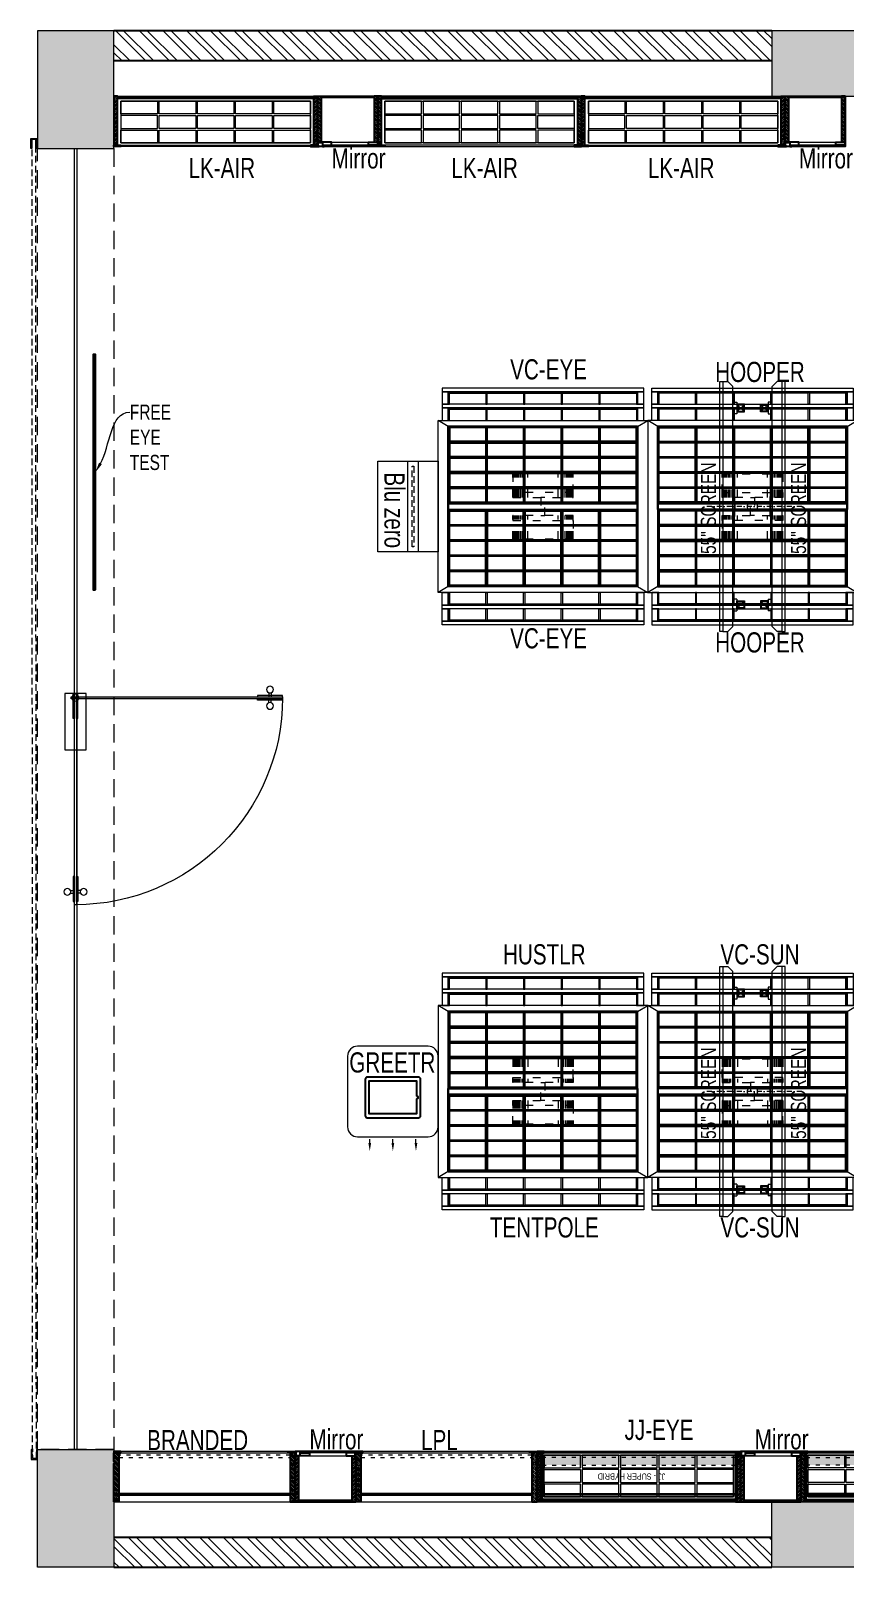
# Model space of a CAD drawing. Header units: feet. Extents: x 2761708 to 2774651, y -6056804 to -6049174.
# Drawn here: x 2761708 to 2765751, y -6056804 to -6049174 of the extents above; entities that cross this region are included whole.
import ezdxf
from ezdxf import colors
from ezdxf.entities.mleader import LeaderData, LeaderLine
from ezdxf.math import Vec2, Vec3

# ---------------------------------------------------------------- set-up
doc = ezdxf.new("R2010")
doc.units = ezdxf.units.FT
doc.header["$LTSCALE"] = 33
doc.header["$MEASUREMENT"] = 0
for name, pattern in [('a_p6_plan_L18$0$HIDDEN', [0.375, 0.25, -0.125]), ('ACAD_ISO03W100', [30, 12, -18]), ('D10_DASHED', [0.75, 0.5, -0.25]), ('DASHDOT2', [0.5, 0.25, -0.125, 0, -0.125]), ('HIDDENX2', [0.75, 0.5, -0.25])]:
    doc.linetypes.add(name, pattern=pattern)
for name, color, linetype, lineweight in [('A-Glazing', 4, 'Continuous', 20), ('A-shutter', 8, 'Continuous', 18), ('beam', 90, 'Continuous', 9), ('Column', 243, 'Continuous', 9), ('Glazing', 141, 'Continuous', 15), ('LENS-DIM', 252, 'Continuous', 5), ('LENS-FURNITURE', 13, 'Continuous', 9), ('LENS-TEXT', 31, 'Continuous', 5), ('LENS_DIMENSION', 193, 'Continuous', 0), ('LENS_TEXT', 31, 'Continuous', 5), ('LK-EQPMT', 3, 'Continuous', 18), ('LK-FF&E FLOOR', 1, 'Continuous', 9), ('LK-FF&E WALL', 1, 'Continuous', 9), ('LK-IT', 3, 'Continuous', 18), ('LN-ELEVATION-1', 81, 'Continuous', 25), ('LN-ELEVATION-2', 103, 'Continuous', 20), ('LN-ELEVATION-3', 125, 'Continuous', 18), ('LN-ELEVATION-4', 145, 'Continuous', 13), ('LN-ELEVATION-5', 167, 'Continuous', 5), ('LN-HATCH', 251, 'Continuous', 0), ('PLANO-TXT', 252, 'Continuous', 5), ('rolling shutter', 1, 'Continuous', 5)]:
    doc.layers.add(name, color=color, linetype=linetype, lineweight=lineweight)
doc.layers.add('A-WALL', color=1, linetype='Continuous')
doc.styles.add('LK TXT', font='GILC____.TTF', dxfattribs={"height": 100})
doc.styles.get("Standard").update_dxf_attribs({"font": 'GILC____.TTF'})
pattern_1 = [(45, (4208834.247, 1706614.74), (-4.4901280605, 4.4901280605), [])]
pattern_2 = [(45, (4209134.247, 1706614.74), (-4.4901280605, 4.4901280605), [])]
pattern_3 = [(45, (7858558.917, 3503823.203), (-4.4901280605, 4.4901280605), [])]
pattern_4 = [(45, (-22641017.7406, 5157647.994), (-4.4901280605, 4.4901280605), [])]
pattern_5 = [(45, (4210053.0415, 1706864.74), (-4.4901280605, 4.4901280605), [])]

# ---------------------------------------------------------------- blocks, each defined once
blk = doc.blocks.new('*U42')
at = {"layer": 'A-shutter', "color": 5, "ltscale": 10}
for points in [[(41037616.6, -1561539.2), (41037616.6, -1561544.2), (41037571.6, -1561544.2), (41037571.6, -1561564.2), (41037616.6, -1561564.2), (41037616.6, -1561569.2), (41037566.6, -1561569.2), (41037566.6, -1561539.2)], [(41044076.6, -1561539.2), (41044076.6, -1561544.2), (41044121.6, -1561544.2), (41044121.6, -1561564.2), (41044076.6, -1561564.2), (41044076.6, -1561569.2), (41044126.6, -1561569.2), (41044126.6, -1561539.2)]]:
    blk.add_lwpolyline(points, close=True, dxfattribs=at)
at = {"layer": 'A-shutter', "color": 5, "linetype": 'HIDDENX2', "ltscale": 2}
blk.add_lwpolyline([(41037571.6, -1561544.2), (41037571.6, -1561564.2), (41044121.6, -1561564.2), (41044121.6, -1561544.2)], close=True, dxfattribs=at)
blk = doc.blocks.new('A$C050f36e8')
at = {"layer": 'Column'}
h = blk.add_hatch(color=8, dxfattribs=at)
h.dxf.hatch_style = 1
h.paths.add_polyline_path([(-12530, 0), (-12530, 585), (-12910, 585), (-12910, 0)])
h.paths.add_polyline_path([(-12530, 7045), (-12530, 7630), (-12910, 7630), (-12910, 7045)])
h.paths.add_polyline_path([(-8595, 7305), (-8595, 7630), (-9265, 7630), (-9265, 7305)])
h.paths.add_polyline_path([(-8595, 0), (-8595, 325), (-9265, 325), (-9265, 0)])
h.paths.add_polyline_path([(-4755, 0), (-4755, 325), (-5430, 325), (-5430, 0)])
h.paths.add_polyline_path([(-4755, 7305), (-4755, 7630), (-5430, 7630), (-5430, 7305)])
h.paths.add_polyline_path([(-1395, 6990), (-1395, 7630), (-1645, 7630), (-1645, 6990)])
h.paths.add_polyline_path([(-1395, 1240), (-1395, 1790), (-1645, 1790), (-1645, 1240)])
at = {"layer": 'LN-HATCH'}
h = blk.add_hatch(dxfattribs=at)
h.set_pattern_fill('ANSI32', color=256, scale=222, angle=-90)
h.set_pattern_definition([(315, (-2979398.29, 5461559.52), (58.8666395, 58.8666395), []), (315, (-2979398.29, 5461520.27), (58.8666395, 58.8666395), [])])
h.paths.add_polyline_path([(-1395, 4300), (-1395, 6990), (-1545, 6990), (-1545, 4300)])
h.paths.add_polyline_path([(-1395, 1790), (-1395, 3130), (-1545, 3130), (-1545, 1790)])
h.paths.add_polyline_path([(-150, 1240), (-150, 150), (-585, 150), (-585, 0), (0, 0), (0, 1390), (-1395, 1390), (-1395, 1240)])
h.paths.add_polyline_path([(-1185, 0), (-1185, 150), (-2450, 150), (-2450, 1390), (-2600, 1390), (-2600, 150), (-4755, 150), (-4755, 0)])
h.paths.add_polyline_path([(-1645, 7480), (-1645, 7630), (-4755, 7630), (-4755, 7480)])
h.paths.add_polyline_path([(-9265, 7480), (-9265, 7630), (-12530, 7630), (-12530, 7480)])
h.paths.add_polyline_path([(-9265, 0), (-9265, 150), (-12530, 150), (-12530, 0)])
at = {"layer": 'A-WALL'}
for p, q in [((-9265, 7630), (-12530, 7630)), ((-9265, 7480), (-12530, 7480)), ((-12530, 150), (-9265, 150)), ((-12530, 0), (-9265, 0))]:
    blk.add_line(p, q, dxfattribs=at)
at = {"layer": 'beam', "linetype": 'a_p6_plan_L18$0$HIDDEN', "lineweight": 5, "ltscale": 11}
blk.add_lwpolyline([(-12530, 585), (-12910, 585), (-12910, 7045), (-12530, 7045)], close=True, dxfattribs=at)
at = {"layer": 'Column'}
for points in [[(-12530, 7045), (-12530, 7630), (-12910, 7630), (-12910, 7045)], [(-8595, 7305), (-8595, 7630), (-9265, 7630), (-9265, 7305)], [(-12530, 585), (-12530, 0), (-12910, 0), (-12910, 585)], [(-8595, 325), (-8595, 0), (-9265, 0), (-9265, 325)]]:
    blk.add_lwpolyline(points, close=True, dxfattribs=at)
at = {"layer": 'rolling shutter', "color": 2, "rotation": 270.0256034861112}
blk.add_blockref('*U42', (1530287.9, 41045355.3), dxfattribs=at)
blk = doc.blocks.new('MIRROR')
at = {"layer": 'LN-HATCH', "ltscale": 0.5}
h = blk.add_hatch(dxfattribs=at)
h.set_pattern_fill('ANSI31', color=256, scale=2)
h.set_pattern_definition([(45, (4060433.7416, 1708720.787), (-4.4901280605, 4.4901280605), [])])
h.paths.add_polyline_path([(212.9, 101.3), (230.9, 101.3), (230.9, -127.7), (212.9, -127.7)])
h.paths.add_polyline_path([(230.9, 95.3), (494.9, 95.3), (494.9, 101.3), (230.9, 101.3)])
h.paths.add_polyline_path([(512.9, 101.3), (494.9, 101.3), (494.9, -127.7), (512.9, -127.7)])
at = {"layer": 'Defpoints'}
blk.add_lwpolyline([(512.9, 101.3), (212.9, 101.3), (212.9, -148.7), (512.9, -148.7)], close=True, dxfattribs=at)
at = {"layer": 'LN-ELEVATION-1'}
for points in [[(212.9, 101.3), (230.9, 101.3), (230.9, -127.7), (212.9, -127.7)], [(230.9, 95.3), (494.9, 95.3), (494.9, 101.3), (230.9, 101.3)], [(512.9, 101.3), (494.9, 101.3), (494.9, -127.7), (512.9, -127.7)], [(259.9, -141.7), (259.9, -127.7), (214.9, -127.7), (214.9, -148.7), (223.9, -148.7), (223.9, -147.2), (216.4, -147.2), (216.4, -141.7)], [(442.9, -141.7), (442.9, -127.7), (487.9, -127.7), (487.9, -148.7), (478.9, -148.7), (478.9, -147.2), (486.4, -147.2), (486.4, -141.7)], [(504.9, -148.7), (504.9, -147.2), (509.4, -147.2), (509.4, -129.2), (487.9, -129.2), (487.9, -127.7), (510.9, -127.7), (510.9, -148.7)]]:
    blk.add_lwpolyline(points, close=True, dxfattribs=at)
at = {"layer": 'LN-ELEVATION-2', "color": 4, "lineweight": 0}
blk.add_lwpolyline([(216.4, -141.7), (486.4, -141.7), (486.4, -147.2), (216.4, -147.2)], close=True, dxfattribs=at)
at = {"layer": 'LN-ELEVATION-2'}
blk.add_lwpolyline([(259.9, -141.7), (442.9, -141.7), (442.9, -127.7), (259.9, -127.7)], close=True, dxfattribs=at)
at = {"layer": 'LN-ELEVATION-4', "ltscale": 0.5}
blk.add_line((478.9, -148.7), (223.9, -148.7), dxfattribs=at)
blk = doc.blocks.new('JJ SH 900')
at = {"layer": 'LN-HATCH', "ltscale": 0.5}
h = blk.add_hatch(dxfattribs=at)
h.set_pattern_fill('ANSI31', color=256, scale=50)
h.paths.add_polyline_path([(-911.8, 0), (-911.8, -190), (-905.8, -190), (-905.8, -200), (-911.8, -200), (-911.8, -244), (-886.8, -244), (-886.8, 0)])
h = blk.add_hatch(dxfattribs=at)
h.set_pattern_fill('ANSI31', color=256, scale=2)
h.set_pattern_definition(pattern_1)
h.paths.add_polyline_path([(-11.8, 0), (-11.8, -190), (-17.8, -190), (-17.8, -200), (-11.8, -200), (-11.8, -244), (-36.8, -244), (-36.8, 0)])
h = blk.add_hatch(dxfattribs=at)
h.set_pattern_fill('ANSI31', color=256, scale=2)
h.set_pattern_definition(pattern_2)
h.paths.add_polyline_path([(-36.8, -40), (-886.8, -40), (-886.8, -34), (-36.8, -34)])
h = blk.add_hatch(dxfattribs=at)
h.set_pattern_fill('ANSI31', color=256, scale=2)
h.set_pattern_definition(pattern_2)
h.paths.add_polyline_path([(-876.8, -244), (-876.8, -250), (-911.8, -250), (-911.8, -244)])
h = blk.add_hatch(dxfattribs=at)
h.set_pattern_fill('ANSI31', color=256, scale=2)
h.set_pattern_definition(pattern_1)
h.paths.add_polyline_path([(-46.8, -244), (-46.8, -250), (-11.8, -250), (-11.8, -244)])
at = {"layer": 'LN-ELEVATION-1', "ltscale": 0.5}
for points in [[(-911.8, 0), (-911.8, -190), (-905.8, -190), (-905.8, -200), (-911.8, -200), (-911.8, -244), (-886.8, -244), (-886.8, 0)], [(-11.8, 0), (-11.8, -190), (-17.8, -190), (-17.8, -200), (-11.8, -200), (-11.8, -244), (-36.8, -244), (-36.8, 0)], [(-36.8, -40), (-886.8, -40), (-886.8, -34), (-36.8, -34)], [(-876.8, -244), (-876.8, -250), (-911.8, -250), (-911.8, -244)], [(-46.8, -244), (-46.8, -250), (-11.8, -250), (-11.8, -244)]]:
    blk.add_lwpolyline(points, close=True, dxfattribs=at)
at = {"layer": 'LN-ELEVATION-3', "ltscale": 0.5}
for p, q in [((-886.8, 0), (-36.8, 0)), ((-876.8, -244), (-46.8, -244)), ((-46.8, -250), (-876.8, -250))]:
    blk.add_line(p, q, dxfattribs=at)
at = {"layer": 'LN-ELEVATION-4', "linetype": 'ACAD_ISO03W100', "ltscale": 0.05}
blk.add_lwpolyline([(-886.8, -220), (-36.8, -220), (-36.8, -232), (-886.8, -232)], close=True, dxfattribs=at)
blk = doc.blocks.new('Entrance Door')
at = {"layer": 'Glazing', "ltscale": 111}
blk.add_hatch(color=256, dxfattribs=at).paths.add_polyline_path([(18, -34.8), (18, -1235), (30, -1235), (30, -34.8)])
at = {"layer": 'Glazing'}
for p, q in [((30, -54.2), (18, -66.2)), ((1117.8, -31.3), (1117.8, -54.3)), ((1117.8, -89.2), (1117.8, -66.3)), ((1132.8, -31.3), (1132.8, -54.3)), ((1132.8, -89.2), (1132.8, -66.3))]:
    blk.add_line(p, q, dxfattribs=at)
at = {"layer": 'Glazing', "ltscale": 44}
for p, q in [((-4.9, -1156.3), (18, -1156.3)), ((-4.9, -1171.3), (18, -1171.3)), ((52.9, -1156.3), (30, -1156.3)), ((52.9, -1171.3), (30, -1171.3))]:
    blk.add_line(p, q, dxfattribs=at)
at = {"layer": 'Glazing'}
for points in [[(320, -120.5), (0, -120.5), (0, 0), (320, 0)], [(0, -54.2), (142.5, -54.2), (142.5, -46.8), (0, -46.8)], [(0, -66.2), (142.5, -66.2), (142.5, -73.7), (0, -73.7)], [(1180.8, -54.3), (1038.3, -54.3), (1038.3, -46.8), (1180.8, -46.8)], [(1180.8, -66.3), (1038.3, -66.3), (1038.3, -73.8), (1180.8, -73.8)]]:
    blk.add_lwpolyline(points, close=True, dxfattribs=at)
at = {"layer": 'Glazing', "ltscale": 222}
blk.add_lwpolyline([(-1.5, -66.2), (1198.8, -66.2), (1198.8, -54.2), (-1.5, -54.2)], close=True, dxfattribs=at)
at = {"layer": 'Glazing', "ltscale": 111}
blk.add_lwpolyline([(18, -34.8), (18, -1235), (30, -1235), (30, -34.8)], close=True, dxfattribs=at)
at = {"layer": 'Glazing', "ltscale": 44}
for points in [[(18, -1092.5), (18, -1235), (10.5, -1235), (10.5, -1092.5)], [(30, -1092.5), (30, -1235), (37.5, -1235), (37.5, -1092.5)]]:
    blk.add_lwpolyline(points, close=True, dxfattribs=at)
at = {"layer": 'Glazing'}
for centre, radius in [((1125.3, -13.9), 19), ((24, -58.7), 19.8), ((1125.3, -106.6), 19)]:
    blk.add_circle(centre, radius, dxfattribs=at)
at = {"layer": 'Glazing', "ltscale": 44}
for centre in [(-22.4, -1163.8), (70.4, -1163.8)]:
    blk.add_circle(centre, 19, dxfattribs=at)
at = {"layer": 'Glazing', "ltscale": 222}
blk.add_arc((24, -60.2), 1174.8, 270, 359.99955, dxfattribs=at)
blk = doc.blocks.new('VC HD 1010')
at = {"layer": 'LN-HATCH', "ltscale": 0.5}
h = blk.add_hatch(dxfattribs=at)
h.set_pattern_fill('ANSI31', color=256, scale=2)
h.set_pattern_definition([(45, (3761554.586, 1795022.936), (-4.490128061, 4.490128061), [])])
h.paths.add_polyline_path([(-505.2, 24), (-505.2, -166), (-499.2, -166), (-499.2, -176), (-505.2, -176), (-505.2, -220), (-487.2, -220), (-487.2, 24)])
h = blk.add_hatch(dxfattribs=at)
h.set_pattern_fill('ANSI31', color=256, scale=2)
h.set_pattern_definition(pattern_3)
h.paths.add_polyline_path([(504.8, 24), (504.8, -166), (498.8, -166), (498.8, -176), (504.8, -176), (504.8, -220), (486.8, -220), (486.8, 24)])
h = blk.add_hatch(dxfattribs=at)
h.set_pattern_fill('ANSI31', color=256, scale=2)
h.set_pattern_definition([(45, (7858741.917, 3503823.203), (-4.4901280605, 4.4901280605), [])])
h.paths.add_polyline_path([(-470.2, -220), (-470.2, -226), (-505.2, -226), (-505.2, -220)])
h = blk.add_hatch(dxfattribs=at)
h.set_pattern_fill('ANSI31', color=256, scale=2)
h.set_pattern_definition(pattern_3)
h.paths.add_polyline_path([(476.8, -220), (476.8, -226), (511.8, -226), (511.8, -220)])
at = {"layer": 'LN-ELEVATION-1', "ltscale": 0.5}
for points in [[(-505.2, 24), (-505.2, -166), (-499.2, -166), (-499.2, -176), (-505.2, -176), (-505.2, -220), (-487.2, -220), (-487.2, 24)], [(486.8, 12), (-487.2, 12), (-487.2, 18), (486.8, 18)], [(504.8, 24), (504.8, -166), (498.8, -166), (498.8, -176), (504.8, -176), (504.8, -220), (486.8, -220), (486.8, 24)], [(-470.2, -220), (-470.2, -226), (-505.2, -226), (-505.2, -220)], [(469.8, -220), (469.8, -226), (504.8, -226), (504.8, -220)]]:
    blk.add_lwpolyline(points, close=True, dxfattribs=at)
at = {"layer": 'LN-ELEVATION-2', "ltscale": 0.5}
blk.add_lwpolyline([(470.2, 0), (-470.2, 0), (-470.2, -208), (470.2, -208)], close=True, dxfattribs=at)
at = {"layer": 'LN-ELEVATION-3', "ltscale": 0.5}
for p, q in [((-487.2, 24), (486.8, 24)), ((-470.2, -220), (469.8, -220)), ((469.8, -226), (-470.2, -226))]:
    blk.add_line(p, q, dxfattribs=at)
for points in [[(-470.2, 0), (-288.5, 0), (-288.5, -64), (-470.2, -64)], [(-280.5, 0), (-98.8, 0), (-98.8, -64), (-280.5, -64)], [(-90.8, 0), (90.8, 0), (90.8, -64), (-90.8, -64)], [(98.8, 0), (280.5, 0), (280.5, -64), (98.8, -64)], [(288.5, 0), (470.2, 0), (470.2, -64), (288.5, -64)], [(-470.2, -136), (-288.5, -136), (-288.5, -72), (-470.2, -72)], [(-280.5, -72), (-98.8, -72), (-98.8, -136), (-280.5, -136)], [(-90.8, -72), (90.8, -72), (90.8, -136), (-90.8, -136)], [(98.8, -72), (280.5, -72), (280.5, -136), (98.8, -136)], [(288.5, -72), (470.2, -72), (470.2, -136), (288.5, -136)], [(-470.2, -144), (-288.5, -144), (-288.5, -208), (-470.2, -208)], [(-280.5, -144), (-98.8, -144), (-98.8, -208), (-280.5, -208)], [(-90.8, -144), (90.8, -144), (90.8, -208), (-90.8, -208)], [(98.8, -144), (280.5, -144), (280.5, -208), (98.8, -208)], [(288.5, -144), (470.2, -144), (470.2, -208), (288.5, -208)]]:
    blk.add_lwpolyline(points, close=True, dxfattribs=at)
blk = doc.blocks.new('BLUE ZERO')
at = {"layer": 'LENS-FURNITURE', "ltscale": 0.5}
for points in [[(86206.7, 120883.4), (86206.7, 120433.4), (85906.7, 120433.4), (85906.7, 120883.4)], [(86106.7, 120883.4), (86106.7, 120433.4), (86056.7, 120433.4), (86056.7, 120883.4)]]:
    blk.add_lwpolyline(points, close=True, dxfattribs=at)
at = {"layer": 'LENS-FURNITURE', "linetype": 'D10_DASHED', "ltscale": 2}
blk.add_lwpolyline([(86085.7, 120858.4), (86085.7, 120458.4), (86077.7, 120458.4), (86077.7, 120858.4)], close=True, dxfattribs=at)
blk = doc.blocks.new('JJ SHD 1010')
h = blk.add_hatch(color=177)
h.dxf.hatch_style = 1
h.paths.add_polyline_path([(992, 68), (25, 68), (25, 18), (992, 18)])
at = {"layer": 'LN-HATCH', "ltscale": 0.5}
h = blk.add_hatch(dxfattribs=at)
h.set_pattern_fill('ANSI31', color=256, scale=2)
h.set_pattern_definition(pattern_4)
h.paths.add_polyline_path([(7, 250), (7, 60), (13, 60), (13, 50), (7, 50), (7, 6), (25, 6), (25, 250)])
h = blk.add_hatch(dxfattribs=at)
h.set_pattern_fill('ANSI31', color=256, scale=2)
h.set_pattern_definition([(45, (-26738022.0714, 3448847.7265), (-4.4901280605, 4.4901280605), [])])
h.paths.add_polyline_path([(1017, 250), (1017, 60), (1011, 60), (1011, 50), (1017, 50), (1017, 6), (999, 6), (999, 250)])
h = blk.add_hatch(dxfattribs=at)
h.set_pattern_fill('ANSI31', color=256, scale=2)
h.set_pattern_definition(pattern_5)
h.paths.add_polyline_path([(882, 210), (32, 210), (32, 216), (882, 216)])
h = blk.add_hatch(dxfattribs=at)
h.set_pattern_fill('ANSI31', color=256, scale=2)
h.set_pattern_definition(pattern_4)
h.paths.add_polyline_path([(35, 6), (35, 0), (7, 0), (7, 6)])
h = blk.add_hatch(dxfattribs=at)
h.set_pattern_fill('ANSI31', color=256, scale=2)
h.set_pattern_definition(pattern_5)
h.paths.add_polyline_path([(42, 6), (42, 0), (7, 0), (7, 6)])
h = blk.add_hatch(dxfattribs=at)
h.set_pattern_fill('ANSI31', color=256, scale=2)
h.set_pattern_definition([(45, (-22640834.7406, 5157647.994), (-4.4901280605, 4.4901280605), [])])
h.paths.add_polyline_path([(982, 6), (982, 0), (1017, 0), (1017, 6)])
h = blk.add_hatch(dxfattribs=at)
h.set_pattern_fill('ANSI31', color=256, scale=2)
h.set_pattern_definition([(45, (4209863.0415, 1706864.74), (-4.4901280605, 4.4901280605), [])])
h.paths.add_polyline_path([(982, 6), (982, 0), (1017, 0), (1017, 6)])
at = {"layer": 'LN-ELEVATION-1', "ltscale": 0.5}
for points in [[(7, 250), (7, 60), (13, 60), (13, 50), (7, 50), (7, 6), (25, 6), (25, 250)], [(7, 250), (7, 60), (13, 60), (13, 50), (7, 50), (7, 6), (32, 6), (32, 250)], [(25, 238), (999, 238), (999, 244), (25, 244)], [(1017, 250), (1017, 60), (1011, 60), (1011, 50), (1017, 50), (1017, 6), (992, 6), (992, 250)], [(1017, 250), (1017, 60), (1011, 60), (1011, 50), (1017, 50), (1017, 6), (999, 6), (999, 250)], [(992, 210), (32, 210), (32, 216), (992, 216)], [(42, 6), (42, 0), (7, 0), (7, 6)], [(42, 6), (42, 0), (7, 0), (7, 6)], [(982, 6), (982, 0), (1017, 0), (1017, 6)], [(982, 6), (982, 0), (1017, 0), (1017, 6)]]:
    blk.add_lwpolyline(points, close=True, dxfattribs=at)
at = {"layer": 'LN-ELEVATION-2', "ltscale": 0.5}
blk.add_lwpolyline([(41.7, 226), (982, 226), (982, 18), (41.7, 18)], close=True, dxfattribs=at)
at = {"layer": 'LN-ELEVATION-3', "ltscale": 0.5}
for p, q in [((999, 250), (25, 250)), ((32, 250), (992, 250)), ((982, 6), (42, 6)), ((42, 6), (982, 6)), ((42, 0), (982, 0)), ((982, 0), (42, 0))]:
    blk.add_line(p, q, dxfattribs=at)
for points in [[(223.3, 226), (41.7, 226), (41.7, 162), (223.3, 162)], [(223.3, 154), (41.7, 154), (41.7, 90), (223.3, 90)], [(413, 226), (231.3, 226), (231.3, 162), (413, 162)], [(413, 154), (231.3, 154), (231.3, 90), (413, 90)], [(602.7, 226), (421, 226), (421, 162), (602.7, 162)], [(602.7, 154), (421, 154), (421, 90), (602.7, 90)], [(792.3, 226), (610.7, 226), (610.7, 162), (792.3, 162)], [(792.3, 154), (610.7, 154), (610.7, 90), (792.3, 90)], [(982, 226), (800.3, 226), (800.3, 162), (982, 162)], [(982, 90), (800.3, 90), (800.3, 154), (982, 154)], [(223.3, 82), (41.7, 82), (41.7, 18), (223.3, 18)], [(413, 82), (231.3, 82), (231.3, 18), (413, 18)], [(602.7, 82), (421, 82), (421, 18), (602.7, 18)], [(792.3, 82), (610.7, 82), (610.7, 18), (792.3, 18)], [(982, 82), (800.3, 82), (800.3, 18), (982, 18)]]:
    blk.add_lwpolyline(points, close=True, dxfattribs=at)
at = {"layer": 'LN-ELEVATION-4', "linetype": 'ACAD_ISO03W100', "ltscale": 0.05}
for points in [[(992, 68), (25, 68), (25, 18), (992, 18)], [(32, 30), (992, 30), (992, 18), (32, 18)]]:
    blk.add_lwpolyline(points, close=True, dxfattribs=at)
at = {"ltscale": 0.5, "insert": (380.5, 139.3), "char_height": 30, "attachment_point": 1}
blk.add_mtext_dynamic_manual_height_columns('\\pt120;JJ - SUPER HYBRID', width=526.835, gutter_width=500, heights=[0], dxfattribs=at)
blk = doc.blocks.new('ffgd')
at = {"layer": 'LN-ELEVATION-4', "linetype": 'ACAD_ISO03W100', "ltscale": 0.1}
blk.add_lwpolyline([(0, 47.3), (0, -41.5), (-20, -41.5), (-20, 47.3)], close=True, dxfattribs=at)
at = {"layer": 'LN-ELEVATION-5', "linetype": 'ACAD_ISO03W100', "ltscale": 0.1}
for p, q in [((-159.9, 165.7), (-159.9, 47.3)), ((-159.7, 165.7), (-159.7, 47.3)), ((-159.4, 165.7), (-159.4, 47.3)), ((-159, 165.7), (-159, 47.3)), ((-158.5, 165.7), (-158.5, 47.3)), ((-157.9, 165.7), (-157.9, 47.3)), ((-157.1, 165.7), (-157.1, 47.3)), ((-156.1, 165.7), (-156.1, 47.3)), ((-154.1, 165.7), (-154.1, 47.3)), ((-151.1, 165.7), (-151.1, 47.3)), ((-146.1, 165.7), (-146.1, 47.3)), ((-141.1, 165.7), (-141.1, 47.3)), ((-135.1, 165.7), (-135.1, 47.3)), ((-128.1, 165.7), (-128.1, 47.3)), ((-120.1, 165.7), (-120.1, 47.3)), ((-111.1, 165.7), (-111.1, 47.3)), ((-102.1, 165.7), (-102.1, 47.3)), ((-85, 165.7), (-85, 47.3)), ((65, 165.7), (65, 47.3)), ((82.1, 165.7), (82.1, 47.3)), ((91.1, 165.7), (91.1, 47.3)), ((100.1, 165.7), (100.1, 47.3)), ((108.1, 165.7), (108.1, 47.3)), ((115.1, 165.7), (115.1, 47.3)), ((121.1, 165.7), (121.1, 47.3)), ((126.1, 165.7), (126.1, 47.3)), ((131.1, 165.7), (131.1, 47.3)), ((134.1, 165.7), (134.1, 47.3)), ((136.1, 165.7), (136.1, 47.3)), ((137.1, 165.7), (137.1, 47.3)), ((137.9, 165.7), (137.9, 47.3)), ((138.5, 165.7), (138.5, 47.3)), ((139, 165.7), (139, 47.3)), ((139.4, 165.7), (139.4, 47.3)), ((139.7, 165.7), (139.7, 47.3)), ((139.9, 165.7), (139.9, 47.3)), ((-159.9, -41.5), (-159.9, -159.9)), ((-159.7, -41.5), (-159.7, -159.9)), ((-159.4, -41.5), (-159.4, -159.9)), ((-159, -41.5), (-159, -159.9)), ((-158.5, -41.5), (-158.5, -159.9)), ((-157.9, -41.5), (-157.9, -159.9)), ((-157.1, -41.5), (-157.1, -159.9)), ((-156.1, -41.5), (-156.1, -159.9)), ((-154.1, -41.5), (-154.1, -159.9)), ((-151.1, -41.5), (-151.1, -159.9)), ((-146.1, -41.5), (-146.1, -159.9)), ((-141.1, -41.5), (-141.1, -159.9)), ((-135.1, -41.5), (-135.1, -159.9)), ((-128.1, -41.5), (-128.1, -159.9)), ((-120.1, -41.5), (-120.1, -159.9)), ((-111.1, -41.5), (-111.1, -159.9)), ((-102.1, -41.5), (-102.1, -159.9)), ((-85, -41.5), (-85, -159.9)), ((65, -41.5), (65, -159.9)), ((82.1, -41.5), (82.1, -159.9)), ((91.1, -41.5), (91.1, -159.9)), ((100.1, -41.5), (100.1, -159.9)), ((108.1, -41.5), (108.1, -159.9)), ((115.1, -41.5), (115.1, -159.9)), ((121.1, -41.5), (121.1, -159.9)), ((126.1, -41.5), (126.1, -159.9)), ((131.1, -41.5), (131.1, -159.9)), ((134.1, -41.5), (134.1, -159.9)), ((136.1, -41.5), (136.1, -159.9)), ((137.1, -41.5), (137.1, -159.9)), ((137.9, -41.5), (137.9, -159.9)), ((138.5, -41.5), (138.5, -159.9)), ((139, -41.5), (139, -159.9)), ((139.4, -41.5), (139.4, -159.9)), ((139.7, -41.5), (139.7, -159.9)), ((139.9, -41.5), (139.9, -159.9))]:
    blk.add_line(p, q, dxfattribs=at)
for points in [[(140, 73), (140, 165.7), (-160, 165.7), (-160, 73)], [(140, -67.1), (140, -159.9), (-160, -159.9), (-160, -67.1)]]:
    blk.add_lwpolyline(points, dxfattribs=at)
for points in [[(140, 73), (140, 47.3), (-160, 47.3), (-160, 73)], [(140, -41.5), (140, -67.1), (-160, -67.1), (-160, -41.5)]]:
    blk.add_lwpolyline(points, close=True, dxfattribs=at)
blk = doc.blocks.new('EURO 1040 x 1175')
at = {"layer": 'LN-ELEVATION-1'}
for points in [[(-470, -327.4), (470, -327.4), (470, 467.6), (-470, 467.6)], [(-470, 85.1), (470, 85.1), (470, 467.6), (-470, 467.6)], [(-283.2, 85.1), (-277.2, 85.1), (-277.2, 467.6), (-283.2, 467.6)], [(-96.4, 85.1), (-90.4, 85.1), (-90.4, 467.6), (-96.4, 467.6)], [(90.4, 85.1), (96.4, 85.1), (96.4, 467.6), (90.4, 467.6)], [(277.2, 85.1), (283.2, 85.1), (283.2, 467.6), (277.2, 467.6)], [(-470, 386.6), (-283.2, 386.6), (-283.2, 392.6), (-470, 392.6)], [(-277.2, 386.6), (-96.4, 386.6), (-96.4, 392.6), (-277.2, 392.6)], [(-90.4, 386.6), (90.4, 386.6), (90.4, 392.6), (-90.4, 392.6)], [(96.4, 386.6), (277.2, 386.6), (277.2, 392.6), (96.4, 392.6)], [(283.2, 386.6), (470, 386.6), (470, 392.6), (283.2, 392.6)], [(-470, 311.2), (-283.2, 311.2), (-283.2, 317.2), (-470, 317.2)], [(-277.2, 311.2), (-96.4, 311.2), (-96.4, 317.2), (-277.2, 317.2)], [(-90.4, 311.2), (90.4, 311.2), (90.4, 317.2), (-90.4, 317.2)], [(96.4, 311.2), (277.2, 311.2), (277.2, 317.2), (96.4, 317.2)], [(283.2, 311.2), (470, 311.2), (470, 317.2), (283.2, 317.2)], [(-470, 235.8), (-283.2, 235.8), (-283.2, 241.8), (-470, 241.8)], [(-277.2, 235.8), (-96.4, 235.8), (-96.4, 241.8), (-277.2, 241.8)], [(-90.4, 235.8), (90.4, 235.8), (90.4, 241.8), (-90.4, 241.8)], [(96.4, 235.8), (277.2, 235.8), (277.2, 241.8), (96.4, 241.8)], [(283.2, 235.8), (470, 235.8), (470, 241.8), (283.2, 241.8)], [(-470, 160.4), (-283.2, 160.4), (-283.2, 166.4), (-470, 166.4)], [(-277.2, 160.4), (-96.4, 160.4), (-96.4, 166.4), (-277.2, 166.4)], [(-90.4, 160.4), (90.4, 160.4), (90.4, 166.4), (-90.4, 166.4)], [(96.4, 160.4), (277.2, 160.4), (277.2, 166.4), (96.4, 166.4)], [(283.2, 160.4), (470, 160.4), (470, 166.4), (283.2, 166.4)], [(-470, 85.1), (470, 85.1), (470, 55.1), (-470, 55.1)], [(-470, 55.1), (470, 55.1), (470, -327.4), (-470, -327.4)], [(-283.2, 55.1), (-277.2, 55.1), (-277.2, -327.4), (-283.2, -327.4)], [(-96.4, 55.1), (-90.4, 55.1), (-90.4, -327.4), (-96.4, -327.4)], [(90.4, 55.1), (96.4, 55.1), (96.4, -327.4), (90.4, -327.4)], [(277.2, 55.1), (283.2, 55.1), (283.2, -327.4), (277.2, -327.4)], [(-470, -20.3), (-283.2, -20.3), (-283.2, -26.3), (-470, -26.3)], [(-277.2, -20.3), (-96.4, -20.3), (-96.4, -26.3), (-277.2, -26.3)], [(-90.4, -20.3), (90.4, -20.3), (90.4, -26.3), (-90.4, -26.3)], [(96.4, -20.3), (277.2, -20.3), (277.2, -26.3), (96.4, -26.3)], [(283.2, -20.3), (470, -20.3), (470, -26.3), (283.2, -26.3)], [(-470, -95.7), (-283.2, -95.7), (-283.2, -101.7), (-470, -101.7)], [(-277.2, -95.7), (-96.4, -95.7), (-96.4, -101.7), (-277.2, -101.7)], [(-90.4, -95.7), (90.4, -95.7), (90.4, -101.7), (-90.4, -101.7)], [(96.4, -95.7), (277.2, -95.7), (277.2, -101.7), (96.4, -101.7)], [(283.2, -95.7), (470, -95.7), (470, -101.7), (283.2, -101.7)], [(-470, -171.1), (-283.2, -171.1), (-283.2, -177.1), (-470, -177.1)], [(-277.2, -171.1), (-96.4, -171.1), (-96.4, -177.1), (-277.2, -177.1)], [(-90.4, -171.1), (90.4, -171.1), (90.4, -177.1), (-90.4, -177.1)], [(96.4, -171.1), (277.2, -171.1), (277.2, -177.1), (96.4, -177.1)], [(283.2, -171.1), (470, -171.1), (470, -177.1), (283.2, -177.1)], [(-470, -246.4), (-283.2, -246.4), (-283.2, -252.4), (-470, -252.4)], [(-277.2, -246.4), (-96.4, -246.4), (-96.4, -252.4), (-277.2, -252.4)], [(-90.4, -246.4), (90.4, -246.4), (90.4, -252.4), (-90.4, -252.4)], [(96.4, -246.4), (277.2, -246.4), (277.2, -252.4), (96.4, -252.4)], [(283.2, -246.4), (470, -246.4), (470, -252.4), (283.2, -252.4)]]:
    blk.add_lwpolyline(points, close=True, dxfattribs=at)
for points in [[(-283.2, 461.6), (-464, 461.6), (-464, 317.2)], [(-96.4, 461.6), (-277.2, 461.6)], [(90.4, 461.6), (-90.4, 461.6)], [(277.2, 461.6), (96.4, 461.6)], [(464, 317.2), (464, 461.6), (283.2, 461.6)], [(-464, 311.2), (-464, 241.8)], [(464, 241.8), (464, 311.2)], [(-464, 235.8), (-464, 166.4)], [(464, 166.4), (464, 235.8)], [(-464, 160.4), (-464, 91.1), (-283.2, 91.1)], [(283.2, 91.1), (464, 91.1), (464, 160.4)], [(-277.2, 91.1), (-96.4, 91.1)], [(-90.4, 91.1), (90.4, 91.1)], [(96.4, 91.1), (277.2, 91.1)], [(-464, -20.3), (-464, 49.1), (-283.2, 49.1)], [(-277.2, 49.1), (-96.4, 49.1)], [(-90.4, 49.1), (90.4, 49.1)], [(96.4, 49.1), (277.2, 49.1)], [(283.2, 49.1), (464, 49.1), (464, -20.3)], [(-464, -95.7), (-464, -26.3)], [(464, -26.3), (464, -95.7)], [(-464, -171.1), (-464, -101.7)], [(464, -101.7), (464, -171.1)], [(-283.2, -321.4), (-464, -321.4), (-464, -177.1)], [(464, -177.1), (464, -321.4), (283.2, -321.4)], [(-96.4, -321.4), (-277.2, -321.4)], [(90.4, -321.4), (-90.4, -321.4)], [(277.2, -321.4), (96.4, -321.4)]]:
    blk.add_lwpolyline(points, dxfattribs=at)
at = {"layer": 'LN-ELEVATION-2'}
blk.add_lwpolyline([(-520, -357.4), (520, -357.4), (520, 497.6), (-520, 497.6)], close=True, dxfattribs=at)
for points in [[(-470, 467.6), (-520, 497.6)], [(470, 467.6), (520, 497.6)], [(-470, -327.4), (-520, -357.4)], [(470, -327.4), (520, -357.4)]]:
    blk.add_lwpolyline(points, dxfattribs=at)
at = {"layer": 'LN-ELEVATION-3'}
for points in [[(-500, 559.6), (500, 559.6), (500, 577.6), (-500, 577.6)], [(-500, 497.6), (-470, 497.6), (-470, 559.6), (-500, 559.6)], [(470, 497.6), (500, 497.6), (500, 559.6), (470, 559.6)], [(-500, -357.4), (-470, -357.4), (-470, -419.4), (-500, -419.4)], [(470, -357.4), (500, -357.4), (500, -419.4), (470, -419.4)], [(-500, -419.4), (500, -419.4), (500, -437.4), (-500, -437.4)]]:
    blk.add_lwpolyline(points, close=True, dxfattribs=at)
at = {"layer": 'LN-ELEVATION-4'}
for points in [[(-500, 639.6), (500, 639.6), (500, 657.6), (-500, 657.6)], [(-500, 577.6), (-470, 577.6), (-470, 639.6), (-500, 639.6)], [(470, 577.6), (500, 577.6), (500, 639.6), (470, 639.6)], [(-470, 497.6), (-464, 497.6), (-464, 559.6), (-470, 559.6)], [(-464, 553.6), (-283.2, 553.6), (-283.2, 559.6), (-464, 559.6)], [(-283.2, 497.6), (-277.2, 497.6), (-277.2, 559.6), (-283.2, 559.6)], [(-277.2, 553.6), (-96.4, 553.6), (-96.4, 559.6), (-277.2, 559.6)], [(-96.4, 497.6), (-90.4, 497.6), (-90.4, 559.6), (-96.4, 559.6)], [(-90.4, 553.6), (90.4, 553.6), (90.4, 559.6), (-90.4, 559.6)], [(90.4, 497.6), (96.4, 497.6), (96.4, 559.6), (90.4, 559.6)], [(96.4, 553.6), (277.2, 553.6), (277.2, 559.6), (96.4, 559.6)], [(277.2, 497.6), (283.2, 497.6), (283.2, 559.6), (277.2, 559.6)], [(283.2, 553.6), (464, 553.6), (464, 559.6), (283.2, 559.6)], [(464, 497.6), (470, 497.6), (470, 559.6), (464, 559.6)], [(-470, -357.4), (-464, -357.4), (-464, -419.4), (-470, -419.4)], [(-283.2, -357.4), (-277.2, -357.4), (-277.2, -419.4), (-283.2, -419.4)], [(-96.4, -357.4), (-90.4, -357.4), (-90.4, -419.4), (-96.4, -419.4)], [(90.4, -357.4), (96.4, -357.4), (96.4, -419.4), (90.4, -419.4)], [(277.2, -357.4), (283.2, -357.4), (283.2, -419.4), (277.2, -419.4)], [(464, -357.4), (470, -357.4), (470, -419.4), (464, -419.4)], [(-500, -437.4), (-470, -437.4), (-470, -499.4), (-500, -499.4)], [(-464, -413.4), (-283.2, -413.4), (-283.2, -419.4), (-464, -419.4)], [(-277.2, -413.4), (-96.4, -413.4), (-96.4, -419.4), (-277.2, -419.4)], [(-90.4, -413.4), (90.4, -413.4), (90.4, -419.4), (-90.4, -419.4)], [(96.4, -413.4), (277.2, -413.4), (277.2, -419.4), (96.4, -419.4)], [(283.2, -413.4), (464, -413.4), (464, -419.4), (283.2, -419.4)], [(470, -437.4), (500, -437.4), (500, -499.4), (470, -499.4)], [(-500, -499.4), (500, -499.4), (500, -517.4), (-500, -517.4)]]:
    blk.add_lwpolyline(points, close=True, dxfattribs=at)
at = {"layer": 'LN-ELEVATION-5'}
for points in [[(-470, 577.6), (-464, 577.6), (-464, 639.6), (-470, 639.6)], [(-464, 633.6), (-283.2, 633.6), (-283.2, 639.6), (-464, 639.6)], [(-283.2, 577.6), (-277.2, 577.6), (-277.2, 639.6), (-283.2, 639.6)], [(-277.2, 633.6), (-96.4, 633.6), (-96.4, 639.6), (-277.2, 639.6)], [(-96.4, 577.6), (-90.4, 577.6), (-90.4, 639.6), (-96.4, 639.6)], [(-90.4, 633.6), (90.4, 633.6), (90.4, 639.6), (-90.4, 639.6)], [(90.4, 577.6), (96.4, 577.6), (96.4, 639.6), (90.4, 639.6)], [(96.4, 633.6), (277.2, 633.6), (277.2, 639.6), (96.4, 639.6)], [(277.2, 577.6), (283.2, 577.6), (283.2, 639.6), (277.2, 639.6)], [(283.2, 633.6), (464, 633.6), (464, 639.6), (283.2, 639.6)], [(464, 577.6), (470, 577.6), (470, 639.6), (464, 639.6)], [(-470, -437.4), (-464, -437.4), (-464, -499.4), (-470, -499.4)], [(-283.2, -437.4), (-277.2, -437.4), (-277.2, -499.4), (-283.2, -499.4)], [(-96.4, -437.4), (-90.4, -437.4), (-90.4, -499.4), (-96.4, -499.4)], [(90.4, -437.4), (96.4, -437.4), (96.4, -499.4), (90.4, -499.4)], [(277.2, -437.4), (283.2, -437.4), (283.2, -499.4), (277.2, -499.4)], [(464, -437.4), (470, -437.4), (470, -499.4), (464, -499.4)], [(-464, -493.4), (-283.2, -493.4), (-283.2, -499.4), (-464, -499.4)], [(-277.2, -493.4), (-96.4, -493.4), (-96.4, -499.4), (-277.2, -499.4)], [(-90.4, -493.4), (90.4, -493.4), (90.4, -499.4), (-90.4, -499.4)], [(96.4, -493.4), (277.2, -493.4), (277.2, -499.4), (96.4, -499.4)], [(283.2, -493.4), (464, -493.4), (464, -499.4), (283.2, -499.4)]]:
    blk.add_lwpolyline(points, close=True, dxfattribs=at)
at = {"layer": 'LENS-DIM'}
blk.add_blockref('ffgd', (10, 67.1), dxfattribs=at)
blk = doc.blocks.new('GREETR 450x450')
at = {"layer": 'LN-ELEVATION-1', "linetype": 'ByBlock', "lineweight": -2}
for p, q in [((481.3, 339.7), (461, 339.7)), ((481.3, 225), (461, 225)), ((481.3, 110.3), (461, 110.3))]:
    blk.add_line(p, q, dxfattribs=at)
at = {"layer": 'LN-ELEVATION-1'}
for points in [[(355.5, 98.3), (355.5, 352.3, 0.414214), (345.5, 362.3), (163.5, 362.3, 0.414214), (153.5, 352.3), (153.5, 98.3, 0.414214), (163.5, 88.3), (345.5, 88.3, 0.414214)], [(264, 342.8), (336.5, 342.8), (336.5, 107.8), (172.5, 107.8), (172.5, 342.8), (245, 342.8, 0.327538), (246.9, 344.2, -0.733799), (262.1, 344.2, 0.327538)]]:
    blk.add_lwpolyline(points, format="xyb", close=True, dxfattribs=at)
at = {"layer": 'LN-ELEVATION-1', "linetype": 'ByBlock', "lineweight": -2}
for points in [[(481.3, 346.4), (481.3, 333.1), (521.3, 339.7)], [(481.3, 231.7), (481.3, 218.3), (521.3, 225)], [(481.3, 116.9), (481.3, 103.6), (521.3, 110.3)]]:
    blk.add_solid(points, dxfattribs=at)
at = {"layer": 'LN-ELEVATION-2'}
blk.add_lwpolyline([(50, 0), (400, 0, 0.414214), (450, 50), (450, 400, 0.414214), (400, 450), (50, 450, 0.414214), (0, 400), (0, 50, 0.414214)], format="xyb", close=True, dxfattribs=at)
at = {"layer": 'LENS-TEXT', "color": 0, "linetype": 'Continuous', "ltscale": 3, "insert": (81.4, 222.4), "char_height": 100, "attachment_point": 5, "rotation": 90, "style": 'LK TXT'}
blk.add_mtext_dynamic_manual_height_columns('GREETR', width=353.056, gutter_width=0.5, heights=[0], dxfattribs=at)
blk = doc.blocks.new('55INCH')
at = {"layer": 'LK-EQPMT', "ltscale": 12}
for p, q in [((2111558.8, 1135690.5), (2111583.2, 1135690.5)), ((2111583.2, 1135690.5), (2111607.7, 1135666)), ((2111607.7, 1134473.9), (2111607.7, 1135666)), ((2111607.7, 1135587.9), (2111627.2, 1135587.9)), ((2111627.2, 1135587.9), (2111627.2, 1135529.3)), ((2111627.2, 1135529.3), (2111607.7, 1135529.3)), ((2111627.2, 1134610.6), (2111607.7, 1134610.6)), ((2111627.2, 1134610.6), (2111627.2, 1134552)), ((2111607.7, 1134552), (2111627.2, 1134552)), ((2111558.8, 1134449.5), (2111583.2, 1134449.5)), ((2111583.2, 1134449.5), (2111607.7, 1134473.9))]:
    blk.add_line(p, q, dxfattribs=at)
at = {"layer": 'LK-EQPMT'}
for p, q in [((2111661.6, 1135543.3), (2111631, 1135573.9)), ((2111661.6, 1135573.9), (2111631, 1135543.3)), ((2111661.6, 1134597.1), (2111631, 1134566.5))]:
    blk.add_line(p, q, dxfattribs=at)
at = {"layer": 'LK-EQPMT', "ltscale": 12}
blk.add_lwpolyline([(2111542.6, 1135690.5), (2111558.8, 1135690.5), (2111558.8, 1134449.5), (2111542.6, 1134449.5)], close=True, dxfattribs=at)
at = {"layer": 'LK-EQPMT'}
for points in [[(2111627.2, 1135577.7), (2111627.2, 1135539.5), (2111665.4, 1135539.5), (2111665.4, 1135577.7)], [(2111631, 1135573.9), (2111631, 1135543.3), (2111661.6, 1135543.3), (2111661.6, 1135573.9)], [(2111627.2, 1134562.7), (2111627.2, 1134600.9), (2111665.4, 1134600.9), (2111665.4, 1134562.7)], [(2111631, 1134566.5), (2111631, 1134597.1), (2111661.6, 1134597.1), (2111661.6, 1134566.5)]]:
    blk.add_lwpolyline(points, close=True, dxfattribs=at)

msp = doc.modelspace()

# ---------------------------------------------------------------- linework, layer by layer
msp.add_lwpolyline([(2762029.6, -6051949.8), (2762029.6, -6050781.8), (2762017.6, -6050781.8), (2762017.6, -6051949.8)], close=True)
at = {"layer": 'A-Glazing'}
msp.add_lwpolyline([(2761937.1, -6049758.8), (2761937.1, -6056218.8), (2761925.1, -6056218.8), (2761925.1, -6049758.8)], close=True, dxfattribs=at)
at = {"layer": 'LK-IT', "color": 1, "linetype": 'DASHDOT2', "ltscale": 3}
for p, q in [((2765535.1, -6051536.3), (2765046.1, -6051536.3)), ((2765535.1, -6054441.3), (2765046.1, -6054441.3))]:
    msp.add_line(p, q, dxfattribs=at)
at = {"layer": 'LK-IT'}
for points in [[(2765193.2, -6051486.3), (2765193.2, -6051586.3), (2765203.2, -6051586.3), (2765203.2, -6051486.3)], [(2765388, -6051486.3), (2765388, -6051586.3), (2765378, -6051586.3), (2765378, -6051486.3)], [(2765193.2, -6054391.3), (2765193.2, -6054491.3), (2765203.2, -6054491.3), (2765203.2, -6054391.3)], [(2765388, -6054391.3), (2765388, -6054491.3), (2765378, -6054491.3), (2765378, -6054391.3)]]:
    msp.add_lwpolyline(points, close=True, dxfattribs=at)
for points in [[(2765269, -6051523.8), (2765203.2, -6051523.8), (2765203.2, -6051548.8), (2765269, -6051548.8, -0.267949), (2765269, -6051523.8, 1)], [(2765312.3, -6051523.8), (2765378, -6051523.8), (2765378, -6051548.8), (2765312.3, -6051548.8, 0.267949), (2765312.3, -6051523.8, -1)], [(2765269, -6054428.8), (2765203.2, -6054428.8), (2765203.2, -6054453.8), (2765269, -6054453.8, -0.267949), (2765269, -6054428.8, 1)], [(2765312.3, -6054428.8), (2765378, -6054428.8), (2765378, -6054453.8), (2765312.3, -6054453.8, 0.267949), (2765312.3, -6054428.8, -1)]]:
    msp.add_lwpolyline(points, format="xyb", dxfattribs=at)
at = {"layer": 'LK-IT', "color": 1}
for centre in [(2765290.6, -6051536.3), (2765290.6, -6054441.3)]:
    msp.add_circle(centre, 25, dxfattribs=at)

# ---------------------------------------------------------------- block references
at = {"layer": 'A-Glazing', "xscale": -0.8748404702499005, "yscale": 0.8748404702499005, "zscale": 0.8748404702499005, "rotation": 89.99998890928701}
msp.add_blockref('Entrance Door', (2761877.7, -6052465.1), dxfattribs=at)
at = {"layer": 'LENS_DIMENSION'}
msp.add_blockref('A$C050f36e8', (2774651.1, -6056803.8), dxfattribs=at)
at = {"layer": 'LK-FF&E FLOOR', "xscale": -1, "rotation": 180}
msp.add_blockref('EURO 1040 x 1175', (2764250.6, -6051466.3), dxfattribs=at)
at = {"layer": 'LK-FF&E FLOOR'}
for name, p, rotation in [('EURO 1040 x 1175', (2765290.6, -6051466.3), 180), ('GREETR 450x450', (2763280.6, -6054216.3), 270)]:
    msp.add_blockref(name, p, dxfattribs=dict(at, rotation=rotation))
for name, p in [('BLUE ZERO', (2677523.9, -6172194.8)), ('EURO 1040 x 1175', (2764250.6, -6054511.4))]:
    msp.add_blockref(name, p, dxfattribs=at)
at = {"layer": 'LK-FF&E FLOOR', "xscale": -1}
msp.add_blockref('EURO 1040 x 1175', (2765290.6, -6054511.4), dxfattribs=at)
at = {"layer": 'LK-FF&E WALL'}
for p in [(2762626.3, -6049522.8), (2764946.3, -6049522.8)]:
    msp.add_blockref('VC HD 1010', p, dxfattribs=at)
at = {"layer": 'LK-FF&E WALL', "xscale": -1}
for name, p in [('MIRROR', (2763644.1, -6049600.2)), ('VC HD 1010', (2763936, -6049522.8)), ('MIRROR', (2765964.1, -6049600.2))]:
    msp.add_blockref(name, p, dxfattribs=at)
at = {"layer": 'LK-FF&E WALL', "xscale": -1, "rotation": 180}
for name, p in [('JJ SH 900', (2763032.9, -6056478.8)), ('JJ SH 900', (2764232.9, -6056478.8)), ('JJ SHD 1010', (2765524.1, -6056228.8))]:
    msp.add_blockref(name, p, dxfattribs=at)
at = {"layer": 'LK-FF&E WALL', "rotation": 180}
for name, p in [('MIRROR', (2763534.1, -6056377.5)), ('JJ SHD 1010', (2765238.1, -6056228.8)), ('MIRROR', (2765744.1, -6056377.5))]:
    msp.add_blockref(name, p, dxfattribs=at)
at = {"layer": 'LK-IT'}
for p in [(653585.5, -7186606.3), (653585.5, -7189511.3)]:
    msp.add_blockref('55INCH', p, dxfattribs=at)
at = {"layer": 'LK-IT', "xscale": -1}
for p in [(4876995.7, -7186606.3), (4876995.7, -7189511.3)]:
    msp.add_blockref('55INCH', p, dxfattribs=at)

# ---------------------------------------------------------------- texts
at = {"layer": 'LENS-TEXT', "color": 0, "linetype": 'Continuous', "ltscale": 3, "char_height": 75, "width": 783.964, "attachment_point": 5, "rotation": 90, "style": 'LK TXT'}
for insert in [(2765072.4, -6051544.8), (2765519.4, -6051544.8), (2765072.4, -6054449.8), (2765519.4, -6054449.8)]:
    msp.add_mtext('\\pt225;55" SCREEN', dxfattribs=dict(at, insert=insert))
at = {"layer": 'LENS_TEXT', "linetype": 'Continuous', "ltscale": 3, "char_height": 100, "width": 324.474, "attachment_point": 5, "style": 'LK TXT'}
for insert in [(2763335.4, -6049808.6), (2765655.4, -6049808.6), (2763225.4, -6056169.1), (2765435.4, -6056169.1)]:
    msp.add_mtext('{\\C7;Mirror}', dxfattribs=dict(at, insert=insert))
at = {"layer": 'PLANO-TXT', "linetype": 'Continuous', "ltscale": 3, "char_height": 100, "width": 244.677, "attachment_point": 5, "style": 'LK TXT'}
for s, insert in [('LK-AIR', (2762656.7, -6049855.5)), ('LK-AIR', (2763961, -6049855.5)), ('LK-AIR', (2764936.7, -6049855.5)), ('VC-EYE', (2764278.7, -6050855.9)), ('HOOPER', (2765327.8, -6050868.8)), ('VC-EYE', (2764278.7, -6052191.5)), ('HOOPER', (2765327.8, -6052211.9)), ('HUSTLR', (2764257.3, -6053760.9)), ('VC-SUN', (2765327.8, -6053760.9)), ('TENTPOLE', (2764257.3, -6055116.9)), ('VC-SUN', (2765327.8, -6055116.9)), ('JJ-EYE', (2764826.7, -6056122.2)), ('BRANDED', (2762536.7, -6056172.2)), ('LPL', (2763736.7, -6056172.2))]:
    msp.add_mtext(s, dxfattribs=dict(at, insert=insert))
at = {"layer": 'PLANO-TXT', "linetype": 'Continuous', "ltscale": 3, "insert": (2763513.1, -6051555.1), "char_height": 100, "width": 510.552, "attachment_point": 5, "rotation": 270, "style": 'LK TXT'}
msp.add_mtext('\\pt800;Blu zero', dxfattribs=at)

# ---------------------------------------------------------------- leaders
at = {"layer": 'LENS_TEXT', "color": 1, "linetype": 'Continuous', "ltscale": 3}
ml = msp.add_multileader_mtext('Standard', dxfattribs=at)
ml.set_content('{\\C256;FREE EYE TEST}', color=1)
ml.set_leader_properties(color=256, linetype='ByLayer', lineweight=-1)
ml.build(insert=Vec2(0, 0))
ml.multileader.update_dxf_attribs({"leader_type": 2, "dogleg_length": 0.36, "arrow_head_size": 50})
ctx = ml.context
ctx.base_point, ctx.char_height, ctx.arrow_head_size, ctx.landing_gap_size, ctx.plane_origin = Vec3(2762199.8, -6051068), 75, 50, 0.09, Vec3(2760922, -6049705.6)
notes = []
notes.append((ctx, [(0, (1, 1, 0), (2762199.5, -6051068), (1, 0), 0.36, [(1, [(2762029.6, -6051365.8)], 0, [])])]))
ctx.mtext.insert, ctx.mtext.width, ctx.mtext.flow_direction = Vec3(2762199.9, -6051030), 354.238, 5
for ctx, leaders in notes:
    for number, flags, end, landing, length, lines in leaders:
        leader = LeaderData()
        leader.index, (leader.has_last_leader_line, leader.has_dogleg_vector, leader.attachment_direction) = number, flags
        leader.last_leader_point, leader.dogleg_vector, leader.dogleg_length = Vec3(end), Vec3(landing), length
        for number, points, colour, breaks in lines:
            line = LeaderLine()
            line.index, line.vertices, line.color, line.breaks = number, Vec3.list(points), colors.encode_raw_color(colour), breaks
            leader.lines.append(line)
        ctx.leaders.append(leader)

doc.saveas('drawing.dxf')
